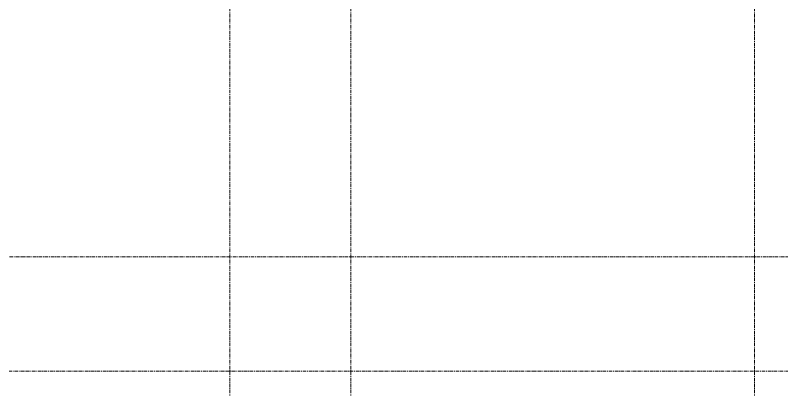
# Model space of a CAD drawing. Header units: inches. Extents: x -3679 to 241, y -496 to 1784.
# Drawn here: x -2905.9 to -2791.9, y 809.2 to 865 of the extents above; entities that cross this region are included whole.
import ezdxf

# ---------------------------------------------------------------- set-up
doc = ezdxf.new("R2010")
doc.units = ezdxf.units.IN
doc.header["$MEASUREMENT"] = 0
doc.linetypes.add('Grid Line', pattern=[0.875, 0.5, -0.125, 0.125, -0.125])
doc.layers.add('S-GRID', color=8, linetype='Continuous', lineweight=9)

msp = doc.modelspace()

# ---------------------------------------------------------------- linework, layer by layer
at = {"layer": 'S-GRID', "linetype": 'Grid Line'}
for p, q in [((-2874, 1771.74), (-2874, -484.26)), ((-2856, 1771.74), (-2856, -484.26)), ((-2796, 1771.74), (-2796, -484.26)), ((228, 829), (-3666.39, 829)), ((-3666.39, 812), (228, 812))]:
    msp.add_line(p, q, dxfattribs=at)

doc.saveas('drawing.dxf')
